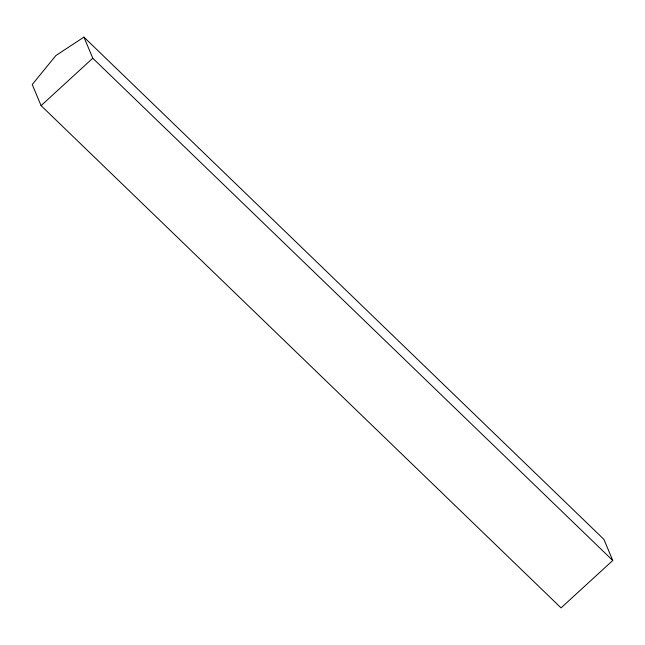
<?xml version="1.0" encoding="UTF-8"?>
<svg xmlns="http://www.w3.org/2000/svg" width="645" height="645" viewBox="0 0 645 645"><rect width="100%" height="100%" fill="white"/><g stroke="black" fill="none" stroke-linecap="round" stroke-linejoin="round"><path stroke-width="0.97" d="M41.087 105.627L92.775 58.227L83.939 37.112L55.889 55.535L32.25 84.511L41.087 105.627L561.061 607.888L612.75 560.489L603.913 539.373L83.939 37.112M92.775 58.227L612.75 560.489"/></g></svg>
